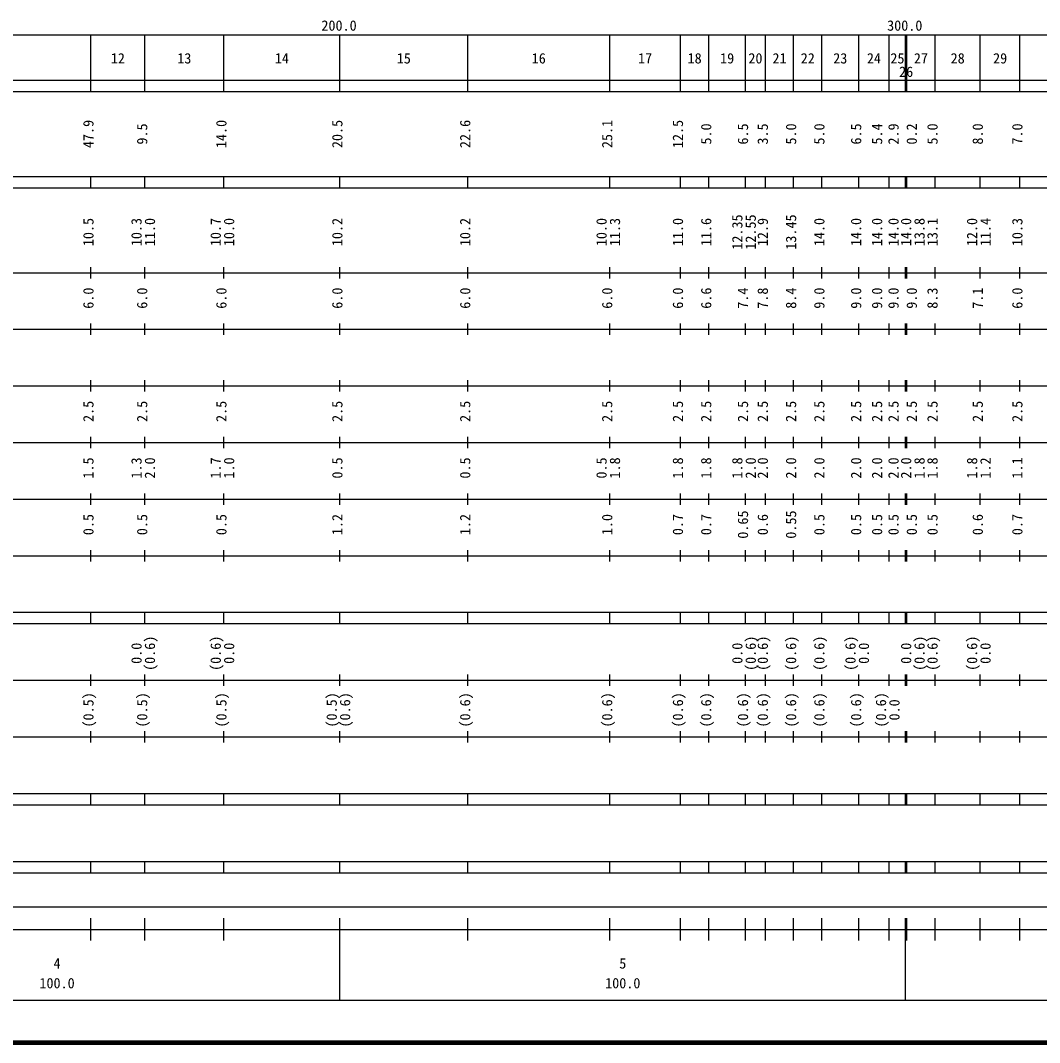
# Model space of a CAD drawing. Units: millimetres on the paper, enlarged 1000 times. Extents: x 40000 to 680000, y 20000 to 380000.
# Drawn here: x 211528 to 391674, y 20000 to 200558 of the extents above; entities that cross this region are included whole.
import ezdxf
from ezdxf.enums import TextEntityAlignment as Align

# ---------------------------------------------------------------- set-up
doc = ezdxf.new("R2010")
doc.units = ezdxf.units.MM
doc.header["$LTSCALE"] = 1000
doc.layers.add('M-TTL', color=2, linetype='Continuous', lineweight=140)
doc.layers.add('M-TTL-BAND', color=7, linetype='Continuous', lineweight=25)
doc.styles.add('ＭＳ ゴシック', font='')
doc.styles.get('ＭＳ ゴシック').set_extended_font_data('MS Gothic')

msp = doc.modelspace()

# ---------------------------------------------------------------- linework, layer by layer
at = {"layer": 'M-TTL'}
msp.add_line((40000, 20000), (680000, 20000), dxfattribs=at)
at = {"layer": 'M-TTL-BAND'}
for p, q in [((68000, 198000), (579000, 198000)), ((224000, 188000), (224000, 198000)), ((233500, 188000), (233500, 198000)), ((247500, 188000), (247500, 198000)), ((268000, 188000), (268000, 198000)), ((290600, 188000), (290600, 198000)), ((315700, 188000), (315700, 198000)), ((328200, 188000), (328200, 198000)), ((333200, 188000), (333200, 198000)), ((339700, 188000), (339700, 198000)), ((343200, 188000), (343200, 198000)), ((348200, 188000), (348200, 198000)), ((353200, 188000), (353200, 198000)), ((359700, 188000), (359700, 198000)), ((365100, 188000), (365100, 198000)), ((368000, 188000), (368000, 198000)), ((368200, 188000), (368200, 198000)), ((373200, 188000), (373200, 198000)), ((381200, 188000), (381200, 198000)), ((388200, 188000), (388200, 198000)), ((40000, 190000), (579000, 190000)), ((40000, 188000), (579000, 188000)), ((40000, 173000), (579000, 173000)), ((224000, 171000), (224000, 173000)), ((233500, 171000), (233500, 173000)), ((247500, 171000), (247500, 173000)), ((268000, 171000), (268000, 173000)), ((290600, 171000), (290600, 173000)), ((315700, 171000), (315700, 173000)), ((328200, 171000), (328200, 173000)), ((333200, 171000), (333200, 173000)), ((339700, 171000), (339700, 173000)), ((343200, 171000), (343200, 173000)), ((348200, 171000), (348200, 173000)), ((353200, 171000), (353200, 173000)), ((359700, 171000), (359700, 173000)), ((365100, 171000), (365100, 173000)), ((368000, 171000), (368000, 173000)), ((368200, 171000), (368200, 173000)), ((373200, 171000), (373200, 173000)), ((381200, 171000), (381200, 173000)), ((388200, 171000), (388200, 173000)), ((40000, 171000), (579000, 171000)), ((40000, 156000), (579000, 156000)), ((224000, 155000), (224000, 157000)), ((233500, 155000), (233500, 157000)), ((247500, 155000), (247500, 157000)), ((268000, 155000), (268000, 157000)), ((290600, 155000), (290600, 157000)), ((315700, 155000), (315700, 157000)), ((328200, 155000), (328200, 157000)), ((333200, 155000), (333200, 157000)), ((339700, 155000), (339700, 157000)), ((343200, 155000), (343200, 157000)), ((348200, 155000), (348200, 157000)), ((353200, 155000), (353200, 157000)), ((359700, 155000), (359700, 157000)), ((365100, 155000), (365100, 157000)), ((368000, 155000), (368000, 157000)), ((368200, 155000), (368200, 157000)), ((373200, 155000), (373200, 157000)), ((381200, 155000), (381200, 157000)), ((388200, 155000), (388200, 157000)), ((224000, 145000), (224000, 147000)), ((233500, 145000), (233500, 147000)), ((247500, 145000), (247500, 147000)), ((268000, 145000), (268000, 147000)), ((290600, 145000), (290600, 147000)), ((315700, 145000), (315700, 147000)), ((328200, 145000), (328200, 147000)), ((333200, 145000), (333200, 147000)), ((339700, 145000), (339700, 147000)), ((343200, 145000), (343200, 147000)), ((348200, 145000), (348200, 147000)), ((353200, 145000), (353200, 147000)), ((359700, 145000), (359700, 147000)), ((365100, 145000), (365100, 147000)), ((368000, 145000), (368000, 147000)), ((368200, 145000), (368200, 147000)), ((373200, 145000), (373200, 147000)), ((381200, 145000), (381200, 147000)), ((388200, 145000), (388200, 147000)), ((46000, 146000), (579000, 146000)), ((52000, 136000), (579000, 136000)), ((224000, 135000), (224000, 137000)), ((233500, 135000), (233500, 137000)), ((247500, 135000), (247500, 137000)), ((268000, 135000), (268000, 137000)), ((290600, 135000), (290600, 137000)), ((315700, 135000), (315700, 137000)), ((328200, 135000), (328200, 137000)), ((333200, 135000), (333200, 137000)), ((339700, 135000), (339700, 137000)), ((343200, 135000), (343200, 137000)), ((348200, 135000), (348200, 137000)), ((353200, 135000), (353200, 137000)), ((359700, 135000), (359700, 137000)), ((365100, 135000), (365100, 137000)), ((368000, 135000), (368000, 137000)), ((368200, 135000), (368200, 137000)), ((373200, 135000), (373200, 137000)), ((381200, 135000), (381200, 137000)), ((388200, 135000), (388200, 137000)), ((224000, 125000), (224000, 127000)), ((233500, 125000), (233500, 127000)), ((247500, 125000), (247500, 127000)), ((268000, 125000), (268000, 127000)), ((290600, 125000), (290600, 127000)), ((315700, 125000), (315700, 127000)), ((328200, 125000), (328200, 127000)), ((333200, 125000), (333200, 127000)), ((339700, 125000), (339700, 127000)), ((343200, 125000), (343200, 127000)), ((348200, 125000), (348200, 127000)), ((353200, 125000), (353200, 127000)), ((359700, 125000), (359700, 127000)), ((365100, 125000), (365100, 127000)), ((368000, 125000), (368000, 127000)), ((368200, 125000), (368200, 127000)), ((373200, 125000), (373200, 127000)), ((381200, 125000), (381200, 127000)), ((388200, 125000), (388200, 127000)), ((46000, 126000), (579000, 126000)), ((52000, 116000), (579000, 116000)), ((224000, 115000), (224000, 117000)), ((233500, 115000), (233500, 117000)), ((247500, 115000), (247500, 117000)), ((268000, 115000), (268000, 117000)), ((290600, 115000), (290600, 117000)), ((315700, 115000), (315700, 117000)), ((328200, 115000), (328200, 117000)), ((333200, 115000), (333200, 117000)), ((339700, 115000), (339700, 117000)), ((343200, 115000), (343200, 117000)), ((348200, 115000), (348200, 117000)), ((353200, 115000), (353200, 117000)), ((359700, 115000), (359700, 117000)), ((365100, 115000), (365100, 117000)), ((368000, 115000), (368000, 117000)), ((368200, 115000), (368200, 117000)), ((373200, 115000), (373200, 117000)), ((381200, 115000), (381200, 117000)), ((388200, 115000), (388200, 117000)), ((224000, 105000), (224000, 107000)), ((233500, 105000), (233500, 107000)), ((247500, 105000), (247500, 107000)), ((268000, 105000), (268000, 107000)), ((290600, 105000), (290600, 107000)), ((315700, 105000), (315700, 107000)), ((328200, 105000), (328200, 107000)), ((333200, 105000), (333200, 107000)), ((339700, 105000), (339700, 107000)), ((343200, 105000), (343200, 107000)), ((348200, 105000), (348200, 107000)), ((353200, 105000), (353200, 107000)), ((359700, 105000), (359700, 107000)), ((365100, 105000), (365100, 107000)), ((368000, 105000), (368000, 107000)), ((368200, 105000), (368200, 107000)), ((373200, 105000), (373200, 107000)), ((381200, 105000), (381200, 107000)), ((388200, 105000), (388200, 107000)), ((46000, 106000), (579000, 106000)), ((40000, 96000), (579000, 96000)), ((224000, 94000), (224000, 96000)), ((233500, 94000), (233500, 96000)), ((247500, 94000), (247500, 96000)), ((268000, 94000), (268000, 96000)), ((290600, 94000), (290600, 96000)), ((315700, 94000), (315700, 96000)), ((328200, 94000), (328200, 96000)), ((333200, 94000), (333200, 96000)), ((339700, 94000), (339700, 96000)), ((343200, 94000), (343200, 96000)), ((348200, 94000), (348200, 96000)), ((353200, 94000), (353200, 96000)), ((359700, 94000), (359700, 96000)), ((365100, 94000), (365100, 96000)), ((368000, 94000), (368000, 96000)), ((368200, 94000), (368200, 96000)), ((373200, 94000), (373200, 96000)), ((381200, 94000), (381200, 96000)), ((388200, 94000), (388200, 96000)), ((40000, 94000), (579000, 94000)), ((224000, 83000), (224000, 85000)), ((233500, 83000), (233500, 85000)), ((247500, 83000), (247500, 85000)), ((268000, 83000), (268000, 85000)), ((290600, 83000), (290600, 85000)), ((315700, 83000), (315700, 85000)), ((328200, 83000), (328200, 85000)), ((333200, 83000), (333200, 85000)), ((339700, 83000), (339700, 85000)), ((343200, 83000), (343200, 85000)), ((348200, 83000), (348200, 85000)), ((353200, 83000), (353200, 85000)), ((359700, 83000), (359700, 85000)), ((365100, 83000), (365100, 85000)), ((368000, 83000), (368000, 85000)), ((368200, 83000), (368200, 85000)), ((373200, 83000), (373200, 85000)), ((381200, 83000), (381200, 85000)), ((388200, 83000), (388200, 85000)), ((49000, 84000), (579000, 84000)), ((224000, 73000), (224000, 75000)), ((233500, 73000), (233500, 75000)), ((247500, 73000), (247500, 75000)), ((268000, 73000), (268000, 75000)), ((290600, 73000), (290600, 75000)), ((315700, 73000), (315700, 75000)), ((328200, 73000), (328200, 75000)), ((333200, 73000), (333200, 75000)), ((339700, 73000), (339700, 75000)), ((343200, 73000), (343200, 75000)), ((348200, 73000), (348200, 75000)), ((353200, 73000), (353200, 75000)), ((359700, 73000), (359700, 75000)), ((365100, 73000), (365100, 75000)), ((368000, 73000), (368000, 75000)), ((368200, 73000), (368200, 75000)), ((373200, 73000), (373200, 75000)), ((381200, 73000), (381200, 75000)), ((388200, 73000), (388200, 75000)), ((40000, 74000), (579000, 74000)), ((40000, 64000), (579000, 64000)), ((224000, 62000), (224000, 64000)), ((233500, 62000), (233500, 64000)), ((247500, 62000), (247500, 64000)), ((268000, 62000), (268000, 64000)), ((290600, 62000), (290600, 64000)), ((315700, 62000), (315700, 64000)), ((328200, 62000), (328200, 64000)), ((333200, 62000), (333200, 64000)), ((339700, 62000), (339700, 64000)), ((343200, 62000), (343200, 64000)), ((348200, 62000), (348200, 64000)), ((353200, 62000), (353200, 64000)), ((359700, 62000), (359700, 64000)), ((365100, 62000), (365100, 64000)), ((368000, 62000), (368000, 64000)), ((368200, 62000), (368200, 64000)), ((373200, 62000), (373200, 64000)), ((381200, 62000), (381200, 64000)), ((388200, 62000), (388200, 64000)), ((40000, 62000), (579000, 62000)), ((40000, 52000), (579000, 52000)), ((224000, 50000), (224000, 52000)), ((233500, 50000), (233500, 52000)), ((247500, 50000), (247500, 52000)), ((268000, 50000), (268000, 52000)), ((290600, 50000), (290600, 52000)), ((315700, 50000), (315700, 52000)), ((328200, 50000), (328200, 52000)), ((333200, 50000), (333200, 52000)), ((339700, 50000), (339700, 52000)), ((343200, 50000), (343200, 52000)), ((348200, 50000), (348200, 52000)), ((353200, 50000), (353200, 52000)), ((359700, 50000), (359700, 52000)), ((365100, 50000), (365100, 52000)), ((368000, 50000), (368000, 52000)), ((368200, 50000), (368200, 52000)), ((373200, 50000), (373200, 52000)), ((381200, 50000), (381200, 52000)), ((388200, 50000), (388200, 52000)), ((40000, 50000), (579000, 50000)), ((71000, 44000), (559000, 44000)), ((224000, 38000), (224000, 42000)), ((233500, 38000), (233500, 42000)), ((247500, 38000), (247500, 42000)), ((268000, 27500), (268000, 42000)), ((290600, 38000), (290600, 42000)), ((315700, 38000), (315700, 42000)), ((328200, 38000), (328200, 42000)), ((333200, 38000), (333200, 42000)), ((339700, 38000), (339700, 42000)), ((343200, 38000), (343200, 42000)), ((348200, 38000), (348200, 42000)), ((353200, 38000), (353200, 42000)), ((359700, 38000), (359700, 42000)), ((365100, 38000), (365100, 42000)), ((368000, 27500), (368000, 42000)), ((368200, 38000), (368200, 42000)), ((373200, 38000), (373200, 42000)), ((381200, 38000), (381200, 42000)), ((388200, 38000), (388200, 42000)), ((40000, 40000), (579000, 40000)), ((68000, 27500), (579000, 27500))]:
    msp.add_line(p, q, dxfattribs=at)

# ---------------------------------------------------------------- texts
at = {"layer": 'M-TTL-BAND', "style": 'ＭＳ ゴシック'}
for s, p in [('200.0', (267844, 198195)), ('300.0', (367844, 198195)), ('12', (228750, 192405)), ('13', (240500, 192405)), ('14', (257750, 192405)), ('15', (279300, 192405)), ('16', (303150, 192405)), ('17', (321950, 192405)), ('18', (330700, 192405)), ('19', (336450, 192405)), ('20', (341450, 192405)), ('21', (345700, 192405)), ('22', (350700, 192405)), ('23', (356450, 192405)), ('24', (362400, 192405)), ('25', (366550, 192405)), ('27', (370700, 192405)), ('28', (377200, 192405)), ('29', (384700, 192405)), ('26', (368100, 190033)), ('4', (218000, 32523)), ('5', (318000, 32523)), ('100.0', (218000, 29033)), ('100.0', (318000, 29033))]:
    msp.add_text(s, height=1833, dxfattribs=at).set_placement(p, align=Align.BOTTOM_CENTER)
for s, p in [('47.9', (225000, 180500)), ('14.0', (248500, 180500)), ('20.5', (269000, 180500)), ('22.6', (291600, 180500)), ('25.1', (316700, 180500)), ('12.5', (329200, 180500)), ('9.5', (234500, 180500)), ('5.0', (334200, 180500)), ('6.5', (340700, 180500)), ('3.5', (344200, 180500)), ('5.0', (349200, 180500)), ('5.0', (354200, 180500)), ('6.5', (360700, 180500)), ('5.4', (364407, 180500)), ('2.9', (367307, 180500)), ('0.2', (370538, 180500)), ('5.0', (374200, 180500)), ('8.0', (382200, 180500)), ('7.0', (389200, 180500)), ('12.35', (339700, 163174)), ('12.55', (342070, 163174)), ('13.45', (349200, 163174)), ('10.5', (225000, 163174)), ('10.3', (233500, 163174)), ('11.0', (235870, 163174)), ('10.7', (247500, 163174)), ('10.0', (249870, 163174)), ('10.2', (269000, 163174)), ('10.2', (291600, 163174)), ('10.0', (315700, 163174)), ('11.3', (318070, 163174)), ('11.0', (329200, 163174)), ('11.6', (334200, 163174)), ('12.9', (344200, 163174)), ('14.0', (354200, 163174)), ('14.0', (360700, 163174)), ('14.0', (364407, 163174)), ('14.0', (367307, 163174)), ('14.0', (369538, 163174)), ('13.8', (371908, 163174)), ('13.1', (374200, 163174)), ('12.0', (381200, 163174)), ('11.4', (383570, 163174)), ('10.3', (389200, 163174)), ('6.0', (225000, 151500)), ('6.0', (234500, 151500)), ('6.0', (248500, 151500)), ('6.0', (269000, 151500)), ('6.0', (291600, 151500)), ('6.0', (316700, 151500)), ('6.0', (329200, 151500)), ('6.6', (334200, 151500)), ('7.4', (340700, 151500)), ('7.8', (344200, 151500)), ('8.4', (349200, 151500)), ('9.0', (354200, 151500)), ('9.0', (360700, 151500)), ('9.0', (364407, 151500)), ('9.0', (367307, 151500)), ('9.0', (370538, 151500)), ('8.3', (374200, 151500)), ('7.1', (382200, 151500)), ('6.0', (389200, 151500)), ('2.5', (225000, 131500)), ('2.5', (234500, 131500)), ('2.5', (248500, 131500)), ('2.5', (269000, 131500)), ('2.5', (291600, 131500)), ('2.5', (316700, 131500)), ('2.5', (329200, 131500)), ('2.5', (334200, 131500)), ('2.5', (340700, 131500)), ('2.5', (344200, 131500)), ('2.5', (349200, 131500)), ('2.5', (354200, 131500)), ('2.5', (360700, 131500)), ('2.5', (364407, 131500)), ('2.5', (367307, 131500)), ('2.5', (370538, 131500)), ('2.5', (374200, 131500)), ('2.5', (382200, 131500)), ('2.5', (389200, 131500)), ('1.5', (225000, 121500)), ('1.3', (233500, 121500)), ('2.0', (235870, 121500)), ('1.7', (247500, 121500)), ('1.0', (249870, 121500)), ('0.5', (269000, 121500)), ('0.5', (291600, 121500)), ('0.5', (315700, 121500)), ('1.8', (318070, 121500)), ('1.8', (329200, 121500)), ('1.8', (334200, 121500)), ('1.8', (339700, 121500)), ('2.0', (342070, 121500)), ('2.0', (344200, 121500)), ('2.0', (349200, 121500)), ('2.0', (354200, 121500)), ('2.0', (360700, 121500)), ('2.0', (364407, 121500)), ('2.0', (367307, 121500)), ('2.0', (369538, 121500)), ('1.8', (371908, 121500)), ('1.8', (374200, 121500)), ('1.8', (381200, 121500)), ('1.2', (383570, 121500)), ('1.1', (389200, 121500)), ('0.65', (340700, 111500)), ('0.55', (349200, 111500)), ('0.5', (225000, 111500)), ('0.5', (234500, 111500)), ('0.5', (248500, 111500)), ('1.2', (269000, 111500)), ('1.2', (291600, 111500)), ('1.0', (316700, 111500)), ('0.7', (329200, 111500)), ('0.7', (334200, 111500)), ('0.6', (344200, 111500)), ('0.5', (354200, 111500)), ('0.5', (360700, 111500)), ('0.5', (364407, 111500)), ('0.5', (367307, 111500)), ('0.5', (370538, 111500)), ('0.5', (374200, 111500)), ('0.6', (382200, 111500)), ('0.7', (389200, 111500)), ('0.0', (233500, 88764)), ('(0.6)', (235870, 88764)), ('(0.6)', (247500, 88764)), ('0.0', (249870, 88764)), ('0.0', (339700, 88764)), ('(0.6)', (342070, 88764)), ('(0.6)', (344200, 88764)), ('(0.6)', (349200, 88764)), ('(0.6)', (354200, 88764)), ('(0.6)', (359700, 88764)), ('0.0', (362070, 88764)), ('0.0', (369538, 88764)), ('(0.6)', (371908, 88764)), ('(0.6)', (374200, 88764)), ('(0.6)', (381200, 88764)), ('0.0', (383570, 88764)), ('(0.5)', (225000, 78764)), ('(0.5)', (234500, 78764)), ('(0.5)', (248500, 78764)), ('(0.5)', (268000, 78764)), ('(0.6)', (270370, 78764)), ('(0.6)', (291600, 78764)), ('(0.6)', (316700, 78764)), ('(0.6)', (329200, 78764)), ('(0.6)', (334200, 78764)), ('(0.6)', (340700, 78764)), ('(0.6)', (344200, 78764)), ('(0.6)', (349200, 78764)), ('(0.6)', (354200, 78764)), ('(0.6)', (360700, 78764)), ('(0.6)', (365100, 78764)), ('0.0', (367470, 78764))]:
    msp.add_text(s, height=1833, rotation=90, dxfattribs=at).set_placement(p, align=Align.BOTTOM_CENTER)

doc.saveas('drawing.dxf')
